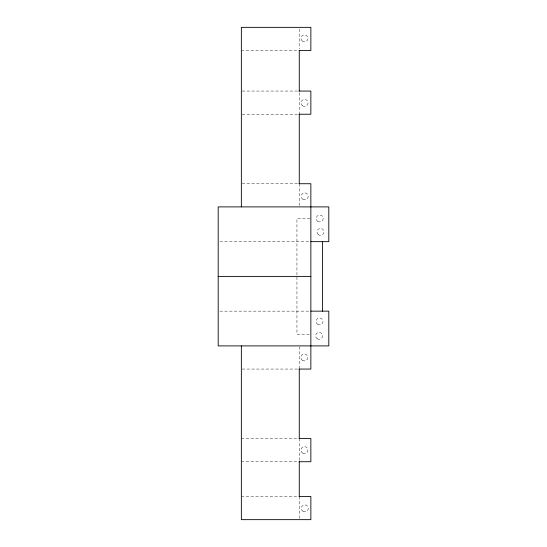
<?xml version="1.0" encoding="UTF-8"?>
<svg xmlns="http://www.w3.org/2000/svg" width="547" height="547" viewBox="0 0 547 547"><rect width="100%" height="100%" fill="white"/><g stroke="black" fill="none" stroke-linecap="round" stroke-linejoin="round"><path stroke-width="0.41" stroke-dasharray="2.73 2.05" d="M241.357 50.515L298.423 50.515M242.205 91.062L298.423 91.062M242.205 114.227L298.423 114.227M242.205 183.73L298.423 183.73M310.04 218.479L296.939 218.479L296.939 334.313L310.04 334.313M219.887 241.644L310.087 241.644M219.887 311.147L310.087 311.147M242.205 369.061L298.423 369.061M241.357 438.564L298.423 438.564M241.357 461.73L298.423 461.73M241.357 496.485L298.423 496.485M299.271 29.005L299.271 48.861M299.271 92.716L299.271 114.227M299.271 183.73L299.271 206.896M299.271 346.723L299.271 369.061M299.271 438.564L299.271 461.73M299.271 496.485L299.271 518.823M303.052 511.356A3.473 3.473 0 0 0 308.269 508.348A3.473 3.473 0 0 0 303.052 505.339A3.473 3.473 0 0 0 303.052 511.356M302.723 453.142A3.473 3.473 0 0 0 307.94 450.133A3.473 3.473 0 0 0 302.723 447.118A3.473 3.473 0 0 0 302.723 453.142M302.327 360.336A3.473 3.473 0 0 0 307.77 357.765A3.473 3.473 0 0 0 302.819 354.34A3.473 3.473 0 0 0 302.327 360.336M317.369 338.832A3.473 3.473 0 0 0 322.58 335.817A3.473 3.473 0 0 0 317.369 332.808A3.473 3.473 0 0 0 317.369 338.832M317.711 324.412A3.473 3.473 0 0 0 322.983 321.499A3.473 3.473 0 0 0 317.821 318.395A3.473 3.473 0 0 0 317.711 324.412M318.094 234.444A3.473 3.473 0 0 0 323.858 232.701A3.473 3.473 0 0 0 319.469 228.584A3.473 3.473 0 0 0 318.094 234.444M317.889 221.426A3.473 3.473 0 0 0 323.202 218.602A3.473 3.473 0 0 0 318.101 215.415A3.473 3.473 0 0 0 317.889 221.426M302.929 199.286A3.473 3.473 0 0 0 308.214 196.407A3.473 3.473 0 0 0 303.072 193.269A3.473 3.473 0 0 0 302.929 199.286M302.58 105.762A3.473 3.473 0 0 0 308.016 103.192A3.473 3.473 0 0 0 303.065 99.766A3.473 3.473 0 0 0 302.58 105.762M302.211 40.977A3.473 3.473 0 0 0 307.913 39.042A3.473 3.473 0 0 0 303.387 35.076A3.473 3.473 0 0 0 302.211 40.977"/><path stroke-width="0.82" d="M298.99 50.515L310.86 50.515L310.86 27.35L241.357 27.35L241.357 206.896M298.99 91.062L310.86 91.062L310.86 114.227L298.99 114.227M298.99 183.73L310.86 183.73L310.86 369.061L298.99 369.061M310.86 241.644L328.809 241.644L328.809 206.896L218.191 206.896L218.191 345.895L328.809 345.895L328.809 311.147L310.86 311.147M218.191 276.399L310.86 276.399M298.99 438.564L310.86 438.564L310.86 461.73L298.99 461.73M298.99 496.485L310.86 496.485L310.86 519.65L241.357 519.65L241.357 345.895M322.443 241.644L322.443 311.147M299.271 50.515L299.271 91.062M299.271 114.227L299.271 183.73M299.271 369.061L299.271 438.564M299.271 461.73L299.271 496.485"/></g></svg>
